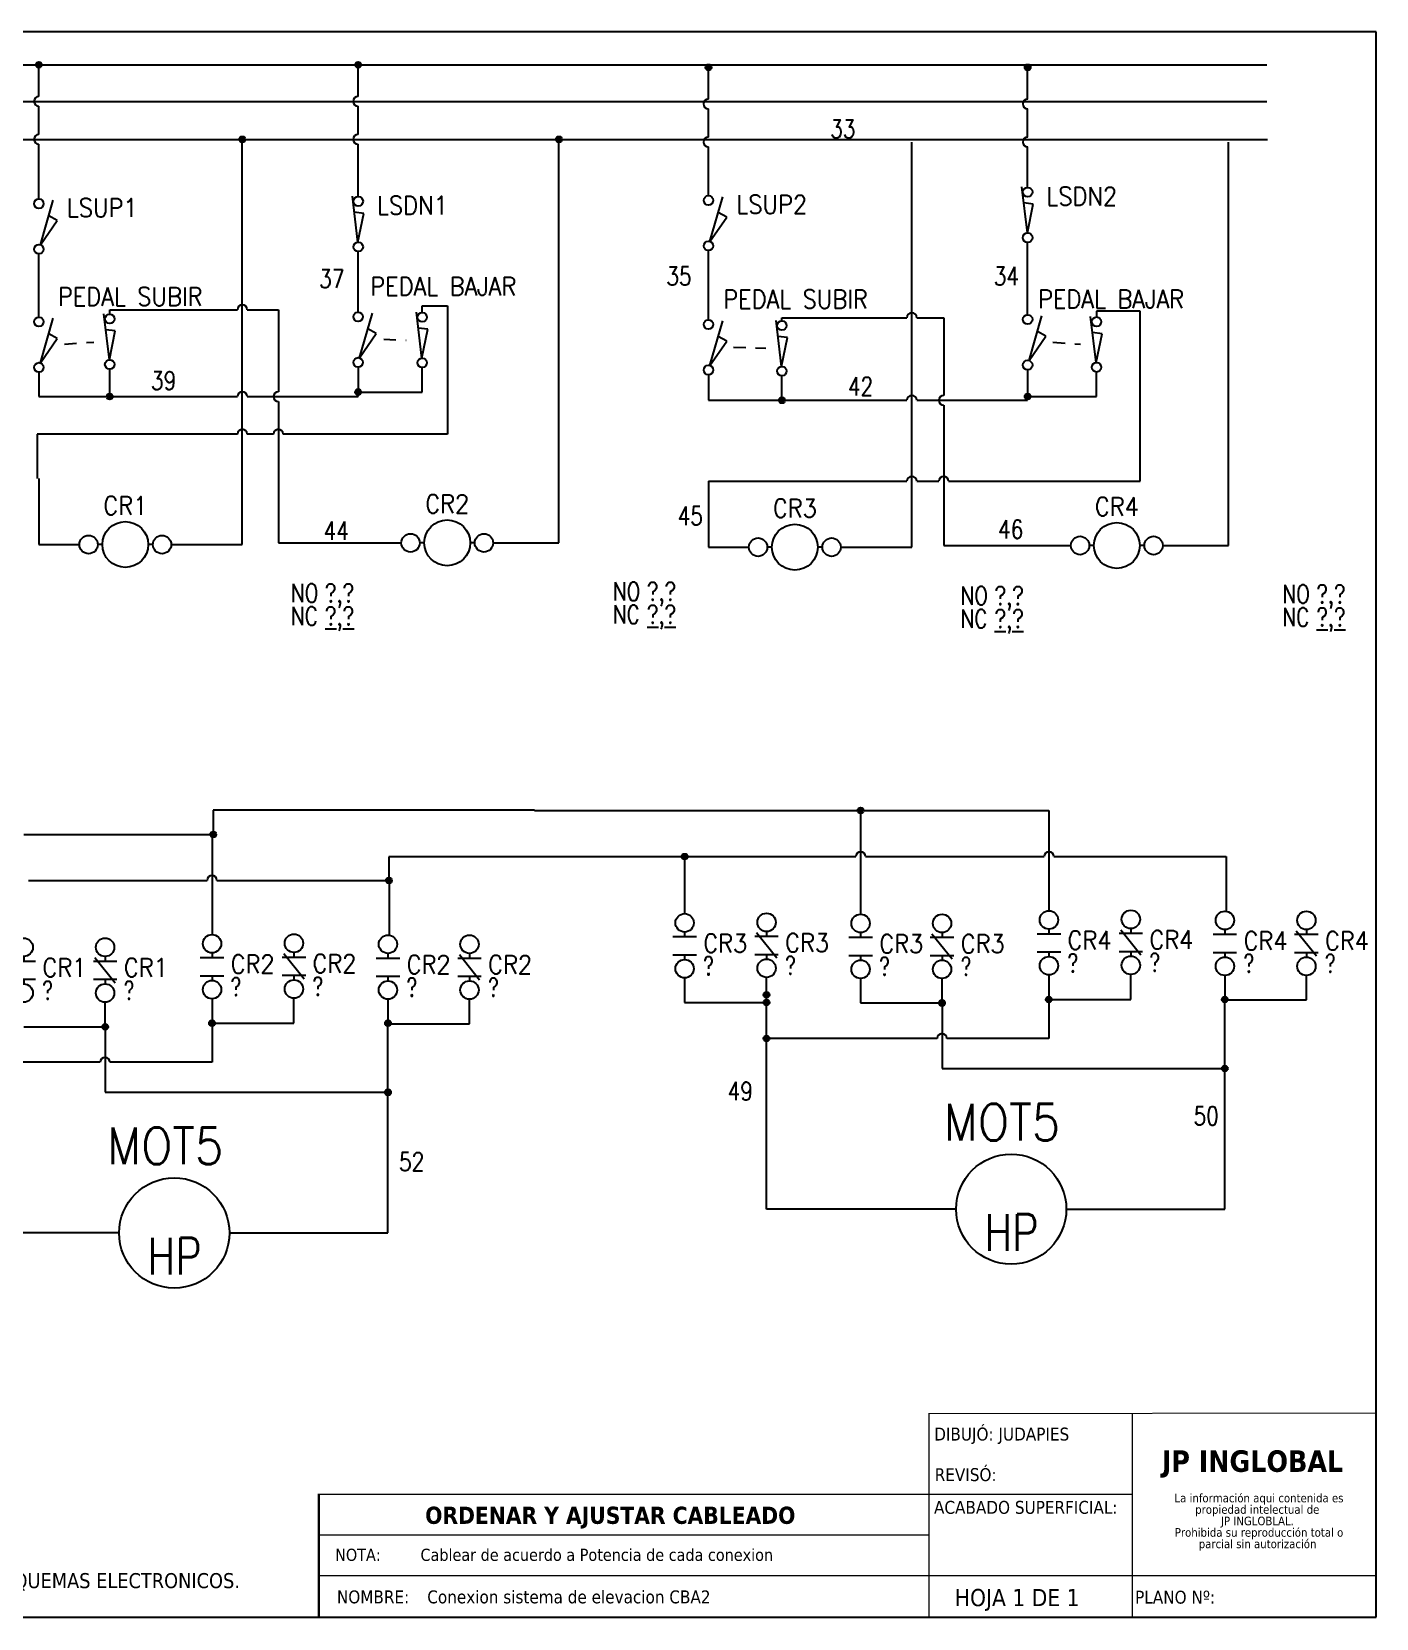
# Model space of a CAD drawing. Header units: inches. Extents: x 15 to 148, y 10 to 111.
# Drawn here: x 133.94 to 147.66, y 94.56 to 110.76 of the extents above; entities that cross this region are included whole.
import ezdxf
from ezdxf.enums import TextEntityAlignment as Align

# ---------------------------------------------------------------- set-up
doc = ezdxf.new("R2010")
doc.units = ezdxf.units.IN
doc.header["$MEASUREMENT"] = 0
doc.linetypes.add('CENTERX2', pattern=[20.32, 12.7, -2.54, 2.54, -2.54])
doc.linetypes.add('HIDDEN2', pattern=[0.1875, 0.125, -0.0625])
for name, color, linetype in [('BLK_12AWG', 7, 'Continuous'), ('CONTORNO', 179, 'Continuous'), ('LINK', 9, 'HIDDEN2'), ('MISC', 250, 'Continuous'), ('SYMS', 7, 'Continuous'), ('TAGS', 250, 'Continuous'), ('XREF', 7, 'Continuous'), ('XREFCHILD', 134, 'Continuous')]:
    doc.layers.add(name, color=color, linetype=linetype)
doc.layers.add('WIRENO', color=5, linetype='Continuous', true_color=0x0000ff)
doc.styles.add('SLDTEXTSTYLE0', font='tahoma.ttf')
doc.styles.add('SLDTEXTSTYLE1', font='')
doc.styles.add('WD', font='romans.shx')
doc.styles.get('SLDTEXTSTYLE1').set_extended_font_data('Tahoma', bold=True)

# ---------------------------------------------------------------- blocks, each defined once
blk = doc.blocks.new('SW_NOTE_2')
at = {"layer": 'CONTORNO', "color": 0, "char_height": 1.0583, "attachment_point": 2, "style": 'SLDTEXTSTYLE0'}
for s, insert in [('La información aqui contenida es ', (10.29, 1.34)), ('propiedad intelectual de', (10.08, -0.07)), ('JP INGLOBLAL.', (10.1, -1.48)), ('Prohibida su reproducción total o ', (10.3, -2.89)), ('parcial sin autorización', (10.12, -4.3))]:
    blk.add_mtext(s, dxfattribs=dict(at, insert=insert))
blk = doc.blocks.new('HCR1T')
for p, q in [((-0.156, 0), (-0.188, 0)), ((0.188, 0), (0.156, 0))]:
    blk.add_line(p, q)
for centre, radius in [((0, 0), 0.156), ((-0.25, 0), 0.0625), ((0.25, 0), 0.0625)]:
    blk.add_circle(centre, radius)
at = {"style": 'WD'}
for tag, width, p in [('INST', 0.7, (0, 0.528)), ('LOC', 0.7, (0, 0.359)), ('TAG1', 0.9, (0, 0.202))]:
    blk.add_attdef(tag, text='', height=0.125, dxfattribs=dict(at, width=width)).set_placement(p, align=Align.CENTER)
at = {"linetype": 'Continuous', "style": 'WD', "flags": 9}
blk.add_attdef('ASSYCODE', text='', height=0.01, dxfattribs=at).set_placement((0, 0.109), align=Align.CENTER)
at = {"style": 'WD', "flags": 9}
blk.add_attdef('FAMILY', text='', height=0.01, dxfattribs=at).set_placement((-0.005, 0.17), align=Align.CENTER)
at = {"linetype": 'Continuous', "style": 'WD', "flags": 1}
for tag, p in [('MFG', (0, 0.14)), ('CAT', (0, 0.159))]:
    blk.add_attdef(tag, text='', height=0.01, dxfattribs=at).set_placement(p, align=Align.MIDDLE)
at = {"style": 'WD'}
for tag, p, width in [('DESC1', (1.126, 0.076), 0.9), ('DESC2', (1.126, -0.081), 0.9), ('DESC3', (1.126, -0.237), 0.9), ('XREFNO', (1.359, -0.393), 0.8), ('XREFNC', (1.359, -0.549), 0.8)]:
    blk.add_attdef(tag, p, '', height=0.125, dxfattribs=dict(at, width=width))
at = {"linetype": 'Continuous', "style": 'WD', "width": 0.8, "flags": 8}
for tag, p in [('TERM01', (-0.25, 0)), ('TERM02', (0.25, 0))]:
    blk.add_attdef(tag, text='', height=0.0625, dxfattribs=at).set_placement(p, align=Align.MIDDLE_CENTER)
at = {"style": 'WD', "flags": 1}
for tag, p in [('X4TERM01', (-0.312, 0)), ('X1TERM02', (0.312, 0))]:
    blk.add_attdef(tag, p, '', height=0.0125, dxfattribs=at)
at = {"style": 'WD', "width": 0.8, "flags": 8}
for tag, p in [('NO', (1.126, -0.393)), ('NC', (1.126, -0.549))]:
    blk.add_attdef(tag, p, '', height=0.125, dxfattribs=at)
blk = doc.blocks.new('VLS11')
at = {"linetype": 'Continuous'}
for p, q in [((0.01, -0.125), (0.097, 0.179)), ((0.01, -0.125), (0.124, 0.041)), ((0.124, 0.041), (0.067, 0.073))]:
    blk.add_line(p, q, dxfattribs=at)
for centre in [(0, 0.155), (0, -0.155)]:
    blk.add_circle(centre, 0.0322)
at = {"style": 'WD'}
for tag, p, width in [('INST', (0.189, 0.39), 0.7), ('LOC', (0.189, 0.221), 0.7), ('TAG1', (0.189, 0.064), 0.9), ('XREF', (0.191, -0.09), 0.7), ('DESC1', (0.191, -0.242), 0.7), ('DESC2', (0.191, -0.398), 0.7), ('WDTAGALT', (0.188, -0.562), 0.7)]:
    blk.add_attdef(tag, p, '', height=0.125, dxfattribs=dict(at, width=width))
at = {"linetype": 'Continuous', "style": 'WD'}
for tag, height, flags, p in [('TERM01', 0.125, 8, (-0.055, 0.207)), ('MFG', 0.01, 9, (-0.08, -0.088)), ('CAT', 0.01, 9, (-0.08, -0.073))]:
    blk.add_attdef(tag, text='', height=height, dxfattribs=dict(at, flags=flags)).set_placement(p, align=Align.RIGHT)
at = {"color": 7, "style": 'WD', "flags": 1}
for tag, p in [('X2TERM01', (0, 0.188)), ('X8TERM02', (0, -0.188))]:
    blk.add_attdef(tag, p, '', height=0.0125, dxfattribs=at)
at = {"color": 7, "style": 'WD'}
for tag, p in [('X4LINK', (-0.047, 0)), ('X1LINK', (0.172, 0))]:
    blk.add_attdef(tag, p, '', height=0.01, dxfattribs=at)
at = {"style": 'WD'}
for tag, flags, p in [('CONTACT', 1, (-0.08, -0.053)), ('FAMILY', 9, (-0.08, -0.036))]:
    blk.add_attdef(tag, text='', height=0.01, dxfattribs=dict(at, flags=flags)).set_placement(p, align=Align.RIGHT)
at = {"linetype": 'Continuous', "style": 'WD', "flags": 9}
blk.add_attdef('ASSYCODE', text='', height=0.01, dxfattribs=at).set_placement((-0.096, -0.11), align=Align.CENTER)
at = {"linetype": 'Continuous', "style": 'WD', "flags": 8}
blk.add_attdef('TERM02', text='', height=0.125, dxfattribs=at).set_placement((-0.041, -0.213), align=Align.TOP_RIGHT)
blk = doc.blocks.new('WDDOT')
for radius in [0.03, 0.0187, 0.00929]:
    blk.add_circle((0, 0), radius)
blk = doc.blocks.new('HMO12')
blk.add_circle((0, 0), 0.1875)
at = {"style": 'WD'}
for tag, width, p in [('INST', 0.7, (-0.0257, 0.5595)), ('LOC', 0.7, (-0.0257, 0.3899)), ('TAG1', 0.9, (-0.0312, 0.2336)), ('RATING1', 0.8, (0, 0))]:
    blk.add_attdef(tag, text='', height=0.125, dxfattribs=dict(at, width=width)).set_placement(p, align=Align.CENTER)
at = {"style": 'WD', "flags": 9}
blk.add_attdef('FAMILY', text='', height=0.01, dxfattribs=at).set_placement((-0.0053, 0.1698), align=Align.CENTER)
at = {"linetype": 'Continuous', "style": 'WD', "flags": 1}
for tag, p in [('CAT', (0, 0.1593)), ('MFG', (0, 0.1404))]:
    blk.add_attdef(tag, text='', height=0.01, dxfattribs=at).set_placement(p, align=Align.MIDDLE)
at = {"style": 'WD'}
for tag, p, width in [('DESC1', (1.126, 0.0461), 0.9), ('DESC2', (1.126, -0.1101), 0.9), ('DESC3', (1.126, -0.2664), 0.9), ('RATING3', (1.125, -0.4226), 0.8), ('RATING4', (1.125, -0.5789), 0.8), ('WDTAGALT', (1.125, -0.75), 0.7)]:
    blk.add_attdef(tag, p, '', height=0.125, dxfattribs=dict(at, width=width))
at = {"linetype": 'Continuous', "style": 'WD', "flags": 9}
blk.add_attdef('ASSYCODE', text='', height=0.01, dxfattribs=at).set_placement((0, 0.125), align=Align.CENTER)
at = {"style": 'WD', "flags": 1}
for tag, p in [('X4TERM01', (-0.1875, 0)), ('X1TERM02', (0.1875, 0)), ('X0TERM03', (0.1326, -0.1326))]:
    blk.add_attdef(tag, p, '', height=0.0125, dxfattribs=at)
at = {"linetype": 'Continuous', "style": 'WD'}
blk.add_attdef('TERM01', text='', height=0.125, dxfattribs=at).set_placement((-0.2312, -0.0349), align=Align.TOP_RIGHT)
at = {"style": 'WD', "width": 0.8}
blk.add_attdef('RATING2', text='', height=0.125, dxfattribs=at).set_placement((0.0012, -0.0165), align=Align.TOP_CENTER)
at = {"linetype": 'Continuous', "style": 'WD'}
for tag, p in [('TERM02', (0.2312, -0.0349)), ('TERM03', (0.0625, -0.2188))]:
    blk.add_attdef(tag, text='', height=0.125, dxfattribs=at).set_placement(p, align=Align.TOP_LEFT)
blk = doc.blocks.new('VCR21T')
at = {"linetype": 'Continuous'}
for p, q in [((-0.08, 0.062), (0.08, 0.062)), ((-0.08, -0.062), (0.08, -0.062))]:
    blk.add_line(p, q, dxfattribs=at)
for p, q in [((0, 0.094), (0, 0.062)), ((0, -0.062), (0, -0.094))]:
    blk.add_line(p, q)
for centre in [(0, 0.156), (0, -0.156)]:
    blk.add_circle(centre, 0.0625)
at = {"style": 'WD'}
for tag, p, width in [('INST', (0.125, 0.326), 0.7), ('LOC', (0.125, 0.156), 0.7), ('TAG2', (0.127, -0.045), 0.9), ('XREF', (0.129, -0.199), 0.7), ('DESC1', (0.129, -0.351), 0.7), ('DESC2', (0.129, -0.499), 0.7), ('DESC3', (0.129, -0.646), 0.7)]:
    blk.add_attdef(tag, p, '', height=0.125, dxfattribs=dict(at, width=width))
for tag, p, height, flags in [('X2TERM01', (0, 0.219), 0.0125, 1), ('FAMILY', (-0.181, 0.003), 0.01, 9), ('CONTACT', (-0.181, -0.014), 0.01, 1), ('X8TERM02', (0, -0.219), 0.0125, 1)]:
    blk.add_attdef(tag, p, '', height=height, dxfattribs=dict(at, flags=flags))
at = {"linetype": 'Continuous', "style": 'WD', "width": 0.8, "flags": 8}
for tag, p in [('TERM01', (0, 0.156)), ('TERM02', (0, -0.156))]:
    blk.add_attdef(tag, text='', height=0.0625, dxfattribs=at).set_placement(p, align=Align.MIDDLE_CENTER)
at = {"color": 7, "style": 'WD'}
for tag, p in [('X4LINK', (-0.141, 0)), ('X1LINK', (0.125, 0))]:
    blk.add_attdef(tag, p, '', height=0.01, dxfattribs=at)
blk = doc.blocks.new('VCR22T')
at = {"linetype": 'Continuous'}
for p, q in [((-0.08, 0.062), (0.08, 0.062)), ((-0.069, 0.086), (0.069, -0.086)), ((-0.08, -0.062), (0.08, -0.062))]:
    blk.add_line(p, q, dxfattribs=at)
for p, q in [((0, 0.094), (0, 0.062)), ((0, -0.062), (0, -0.094))]:
    blk.add_line(p, q)
for centre in [(0, 0.156), (0, -0.156)]:
    blk.add_circle(centre, 0.0625)
at = {"style": 'WD'}
for tag, p, width in [('INST', (0.125, 0.326), 0.7), ('LOC', (0.125, 0.156), 0.7), ('TAG2', (0.127, -0.045), 0.9), ('XREF', (0.129, -0.199), 0.7), ('DESC1', (0.129, -0.351), 0.7), ('DESC2', (0.129, -0.499), 0.7), ('DESC3', (0.129, -0.646), 0.7)]:
    blk.add_attdef(tag, p, '', height=0.125, dxfattribs=dict(at, width=width))
for tag, p, height, flags in [('X2TERM01', (0, 0.219), 0.0125, 1), ('FAMILY', (-0.181, 0.003), 0.01, 9), ('CONTACT', (-0.181, -0.014), 0.01, 1), ('X8TERM02', (0, -0.219), 0.0125, 1)]:
    blk.add_attdef(tag, p, '', height=height, dxfattribs=dict(at, flags=flags))
at = {"linetype": 'Continuous', "style": 'WD', "width": 0.8, "flags": 8}
for tag, p in [('TERM01', (0, 0.156)), ('TERM02', (0, -0.156))]:
    blk.add_attdef(tag, text='', height=0.0625, dxfattribs=at).set_placement(p, align=Align.MIDDLE_CENTER)
at = {"color": 7, "style": 'WD'}
for tag, p in [('X4LINK', (-0.141, 0)), ('X1LINK', (0.125, 0))]:
    blk.add_attdef(tag, p, '', height=0.01, dxfattribs=at)
blk = doc.blocks.new('VLS12')
at = {"linetype": 'Continuous'}
for p, q in [((-0.002, -0.123), (-0.04, 0.19)), ((0.038, 0.073), (-0.027, 0.081)), ((-0.002, -0.123), (0.038, 0.073))]:
    blk.add_line(p, q, dxfattribs=at)
for centre in [(0, 0.155), (0, -0.155)]:
    blk.add_circle(centre, 0.0322)
at = {"style": 'WD'}
for tag, p, width in [('INST', (0.127, 0.39), 0.7), ('LOC', (0.127, 0.221), 0.7), ('TAG1', (0.127, 0.064), 0.9), ('XREF', (0.129, -0.09), 0.7), ('DESC1', (0.129, -0.242), 0.7), ('DESC2', (0.129, -0.398), 0.7), ('WDTAGALT', (0.125, -0.562), 0.7)]:
    blk.add_attdef(tag, p, '', height=0.125, dxfattribs=dict(at, width=width))
at = {"linetype": 'Continuous', "style": 'WD'}
for tag, height, flags, p in [('TERM01', 0.125, 8, (-0.055, 0.207)), ('MFG', 0.01, 9, (-0.142, -0.088)), ('CAT', 0.01, 9, (-0.142, -0.073))]:
    blk.add_attdef(tag, text='', height=height, dxfattribs=dict(at, flags=flags)).set_placement(p, align=Align.RIGHT)
at = {"color": 7, "style": 'WD', "flags": 1}
for tag, p in [('X2TERM01', (0, 0.188)), ('X8TERM02', (0, -0.188))]:
    blk.add_attdef(tag, p, '', height=0.0125, dxfattribs=at)
at = {"color": 7, "style": 'WD'}
for tag, p in [('X4LINK', (-0.109, 0)), ('X1LINK', (0.094, 0))]:
    blk.add_attdef(tag, p, '', height=0.01, dxfattribs=at)
at = {"style": 'WD'}
for tag, flags, p in [('CONTACT', 1, (-0.142, -0.053)), ('FAMILY', 9, (-0.142, -0.036))]:
    blk.add_attdef(tag, text='', height=0.01, dxfattribs=dict(at, flags=flags)).set_placement(p, align=Align.RIGHT)
at = {"linetype": 'Continuous', "style": 'WD', "flags": 8}
blk.add_attdef('TERM02', text='', height=0.125, dxfattribs=at).set_placement((-0.041, -0.213), align=Align.TOP_RIGHT)
at = {"linetype": 'Continuous', "style": 'WD', "flags": 9}
blk.add_attdef('ASSYCODE', text='', height=0.01, dxfattribs=at).set_placement((-0.156, -0.125), align=Align.CENTER)
blk = doc.blocks.new('WD_WNV')
at = {"linetype": 'Continuous', "style": 'WD', "width": 0.8}
blk.add_attdef('WIRENO', text='', height=0.125, dxfattribs=at).set_placement((-0.05, 0), align=Align.MIDDLE_RIGHT)
at = {"style": 'WD', "flags": 1}
for tag, p in [('W01USER', (-0.062, 0.094)), ('W02USER', (-0.062, 0.086)), ('W03USER', (-0.062, 0.078)), ('W04USER', (-0.062, 0.07)), ('W05USER', (-0.062, 0.062)), ('W06USER', (-0.062, 0.055)), ('W07USER', (-0.062, 0.047)), ('W08USER', (-0.062, 0.039)), ('W09USER', (-0.062, 0.031)), ('W10USER', (-0.062, 0.023))]:
    blk.add_attdef(tag, text='', height=0.005, dxfattribs=at).set_placement(p, align=Align.CENTER)

msp = doc.modelspace()

# ---------------------------------------------------------------- linework, layer by layer
at = {"color": 7, "linetype": 'Continuous'}
for p, q in [((147.66, 110.759), (126.91, 110.759)), ((147.66, 94.574), (147.66, 110.759)), ((126.91, 94.574), (147.66, 94.574))]:
    msp.add_line(p, q, dxfattribs=at)
at = {"color": 7, "linetype": 'CENTERX2', "lineweight": 0}
for p in [(147.66, 97.991), (136.867, 94.574)]:
    msp.add_line(p, (147.66, 94.574), dxfattribs=at)
at = {"color": 7, "linetype": 'Continuous', "lineweight": 0}
for p, q in [((147.66, 96.655), (143.091, 96.649)), ((143.095, 96.655), (143.095, 94.563)), ((145.17, 96.655), (145.17, 94.565)), ((145.17, 95.825), (136.87, 95.825)), ((143.095, 95.41), (136.87, 95.41)), ((147.66, 94.995), (136.87, 94.995))]:
    msp.add_line(p, q, dxfattribs=at)
at = {"color": 7, "linetype": 'Continuous', "lineweight": 30}
msp.add_line((136.868, 95.832), (136.867, 94.574), dxfattribs=at)
at = {"layer": 'BLK_12AWG'}
for p, q in [((132.513, 110.422), (146.543, 110.422)), ((134.01, 110.098), (134.01, 110.422)), ((137.268, 110.098), (137.268, 110.422)), ((140.844, 110.072), (140.844, 110.395)), ((144.102, 110.072), (144.102, 110.395)), ((132.498, 110.048), (146.543, 110.048)), ((134.01, 109.71), (134.01, 109.998)), ((137.268, 109.71), (137.268, 109.998)), ((140.844, 109.683), (140.844, 109.972)), ((144.102, 109.683), (144.102, 109.972)), ((132.546, 109.66), (146.551, 109.66)), ((136.086, 105.524), (136.086, 109.66)), ((139.318, 105.541), (139.318, 109.66)), ((134.01, 109.052), (134.01, 109.61)), ((137.268, 109.076), (137.268, 109.61)), ((140.844, 109.087), (140.844, 109.583)), ((142.92, 105.497), (142.92, 109.633)), ((144.102, 109.17), (144.102, 109.583)), ((146.152, 105.514), (146.152, 109.633)), ((137.268, 107.897), (137.268, 108.514)), ((140.844, 107.819), (140.844, 108.524)), ((144.102, 107.87), (144.102, 108.607)), ((134.01, 107.846), (134.01, 108.49)), ((134.733, 107.876), (134.733, 107.921)), ((134.733, 107.921), (136.036, 107.921)), ((136.136, 107.921), (136.454, 107.921)), ((136.454, 107.921), (136.454, 107.084)), ((137.923, 107.894), (137.923, 107.962)), ((137.923, 107.962), (138.182, 107.962)), ((138.182, 107.962), (138.182, 106.65)), ((145.128, 107.907), (144.805, 107.907)), ((144.805, 107.907), (144.805, 107.847)), ((145.128, 107.906), (145.128, 107.907)), ((145.252, 107.906), (145.128, 107.906)), ((145.252, 106.17), (145.252, 107.906)), ((141.594, 107.808), (141.594, 107.839)), ((141.594, 107.839), (142.87, 107.839)), ((142.97, 107.839), (143.245, 107.839)), ((143.245, 107.839), (143.245, 107.046)), ((134.01, 107.284), (134.01, 107.034)), ((134.733, 107.034), (134.733, 107.314)), ((137.268, 107.334), (137.268, 107.081)), ((137.923, 107.081), (137.923, 107.331)), ((140.844, 107.257), (140.844, 106.996)), ((141.594, 106.996), (141.594, 107.246)), ((144.102, 107.307), (144.102, 107.035)), ((144.805, 107.035), (144.805, 107.285)), ((137.268, 107.081), (137.923, 107.081)), ((137.268, 107.034), (137.268, 107.081)), ((134.01, 107.034), (134.733, 107.034)), ((134.733, 107.034), (136.036, 107.034)), ((136.136, 107.034), (137.268, 107.034)), ((136.454, 106.984), (136.454, 105.541)), ((140.844, 106.996), (141.594, 106.996)), ((141.594, 106.996), (142.87, 106.996)), ((142.97, 106.996), (144.102, 106.996)), ((143.245, 106.946), (143.245, 105.514)), ((144.102, 107.035), (144.805, 107.035)), ((144.102, 106.996), (144.102, 107.035)), ((136.036, 106.65), (133.994, 106.65)), ((133.994, 106.65), (133.994, 106.197)), ((136.404, 106.65), (136.136, 106.65)), ((138.182, 106.65), (136.504, 106.65)), ((134.01, 106.197), (134.01, 105.524)), ((140.844, 106.17), (140.844, 105.497)), ((140.844, 106.17), (142.87, 106.17)), ((142.97, 106.17), (143.195, 106.17)), ((143.295, 106.17), (145.252, 106.17)), ((134.01, 105.524), (134.424, 105.524)), ((135.361, 105.524), (136.086, 105.524)), ((136.454, 105.541), (137.709, 105.541)), ((138.647, 105.541), (139.318, 105.541)), ((140.844, 105.497), (141.257, 105.497)), ((142.195, 105.497), (142.92, 105.497)), ((143.245, 105.514), (144.543, 105.514)), ((145.48, 105.514), (146.152, 105.514)), ((139.069, 102.811), (135.79, 102.811)), ((135.79, 102.811), (135.79, 102.565)), ((139.069, 102.808), (142.397, 102.808)), ((142.397, 102.808), (142.397, 101.751)), ((142.397, 102.808), (144.319, 102.808)), ((144.319, 102.808), (144.319, 101.786)), ((133.855, 102.565), (135.777, 102.565)), ((135.777, 102.565), (135.777, 101.543)), ((138.457, 102.337), (137.583, 102.337)), ((137.583, 102.337), (137.583, 102.095)), ((138.457, 102.338), (140.601, 102.338)), ((140.601, 102.338), (140.601, 101.756)), ((140.601, 102.338), (142.347, 102.338)), ((142.447, 102.338), (144.269, 102.338)), ((144.369, 102.338), (146.127, 102.338)), ((146.127, 102.338), (146.127, 101.781)), ((133.905, 102.095), (135.727, 102.095)), ((135.827, 102.095), (137.585, 102.095)), ((137.585, 102.095), (137.585, 101.538)), ((140.601, 101.1), (140.601, 100.85)), ((141.437, 100.85), (141.437, 101.105)), ((142.397, 101.094), (142.397, 100.844)), ((143.228, 100.844), (143.228, 101.094)), ((144.319, 101.13), (144.319, 100.88)), ((145.155, 100.88), (145.155, 101.135)), ((146.115, 101.125), (146.115, 100.875)), ((146.947, 100.875), (146.947, 101.125)), ((141.437, 98.739), (141.437, 100.928)), ((134.686, 100.601), (134.686, 100.851)), ((135.777, 100.887), (135.777, 100.637)), ((136.613, 100.637), (136.613, 100.892)), ((137.573, 100.882), (137.573, 100.632)), ((138.405, 100.632), (138.405, 100.882)), ((140.601, 100.85), (141.437, 100.85)), ((142.397, 100.844), (143.228, 100.844)), ((143.228, 100.844), (143.228, 100.175)), ((144.319, 100.88), (145.155, 100.88)), ((144.319, 100.88), (144.319, 100.481)), ((146.115, 98.739), (146.115, 100.88)), ((146.115, 100.875), (146.947, 100.875)), ((133.855, 100.601), (134.686, 100.601)), ((134.686, 100.601), (134.686, 99.932)), ((135.777, 100.637), (136.613, 100.637)), ((135.777, 100.637), (135.777, 100.238)), ((137.573, 98.496), (137.573, 100.637)), ((137.573, 100.632), (138.405, 100.632)), ((143.178, 100.481), (141.437, 100.481)), ((144.319, 100.481), (143.278, 100.481)), ((134.636, 100.238), (132.895, 100.238)), ((135.777, 100.238), (134.736, 100.238)), ((143.228, 100.175), (146.115, 100.175)), ((134.686, 99.932), (137.573, 99.932)), ((143.372, 98.739), (141.437, 98.739)), ((144.497, 98.739), (146.115, 98.739)), ((134.83, 98.496), (132.895, 98.496)), ((135.955, 98.496), (137.573, 98.496))]:
    msp.add_line(p, q, dxfattribs=at)
for centre, start, end in [((134.01, 110.048), 90, 270), ((137.268, 110.048), 90, 270), ((140.844, 110.022), 90, 270), ((144.102, 110.022), 90, 270), ((134.01, 109.66), 90, 270), ((137.268, 109.66), 90, 270), ((140.844, 109.633), 90, 270), ((144.102, 109.633), 90, 270), ((136.086, 107.921), 0, 180), ((142.92, 107.839), 0, 180), ((136.086, 107.034), 0, 180), ((136.454, 107.034), 90, 270), ((142.92, 106.996), 0, 180), ((143.245, 106.996), 90, 270), ((136.086, 106.65), 0, 180), ((136.454, 106.65), 0, 180), ((142.92, 106.17), 0, 180), ((143.245, 106.17), 0, 180), ((142.397, 102.338), 0, 180), ((144.319, 102.338), 0, 180), ((135.777, 102.095), 0, 180), ((143.228, 100.481), 0, 180), ((134.686, 100.238), 0, 180)]:
    msp.add_arc(centre, 0.05, start, end, dxfattribs=at)
at = {"layer": 'LINK'}
for points in [[(134.27, 107.57), (134.57, 107.59)], [(137.53, 107.62), (137.76, 107.61)], [(144.36, 107.59), (144.64, 107.57)], [(141.1, 107.54), (141.43, 107.53)]]:
    msp.add_lwpolyline(points, dxfattribs=at)

# ---------------------------------------------------------------- block references
at = {"layer": 'CONTORNO', "color": 7, "xscale": 0.083, "yscale": 0.083, "zscale": 0.083}
msp.add_blockref('SW_NOTE_2', (145.609, 95.723), dxfattribs=at)
at = {"layer": 'SYMS'}
for p in [(134.01, 110.422), (137.268, 110.422), (140.844, 110.395), (144.102, 110.395), (136.086, 109.66), (139.318, 109.66), (134.733, 107.034), (137.268, 107.081), (144.102, 107.035), (141.594, 106.996), (142.397, 102.808), (135.79, 102.565), (140.601, 102.338), (137.583, 102.095), (141.437, 100.928), (144.319, 100.88), (146.115, 100.88), (141.437, 100.85), (143.228, 100.844), (134.686, 100.601), (135.777, 100.637), (137.573, 100.637), (141.437, 100.481), (146.115, 100.175), (137.573, 99.932)]:
    msp.add_blockref('WDDOT', p, dxfattribs=at)
ref = msp.add_blockref('VLS12', (144.102, 108.889), dxfattribs=dict(at, xscale=1.5, yscale=1.5, zscale=1.5))
ref.add_attrib('TAG1', 'LSDN2', (144.292, 108.985), dxfattribs={"layer": 'TAGS', "height": 0.1875, "style": 'WD', "width": 0.9})
ref = msp.add_blockref('VLS11', (134.01, 108.771), dxfattribs=dict(at, xscale=1.5, yscale=1.5, zscale=1.5))
ref.add_attrib('TAG1', 'LSUP1', (134.294, 108.868), dxfattribs={"layer": 'TAGS', "height": 0.1875, "style": 'WD', "width": 0.9})
ref = msp.add_blockref('VLS12', (137.27, 108.795), dxfattribs=dict(at, xscale=1.5, yscale=1.5, zscale=1.5))
ref.add_attrib('TAG1', 'LSDN1', (137.46, 108.892), dxfattribs={"layer": 'TAGS', "height": 0.1875, "style": 'WD', "width": 0.9})
ref = msp.add_blockref('VLS11', (140.844, 108.805), dxfattribs=dict(at, xscale=1.5, yscale=1.5, zscale=1.5))
ref.add_attrib('TAG1', 'LSUP2', (141.128, 108.902), dxfattribs={"layer": 'TAGS', "height": 0.1875, "style": 'WD', "width": 0.9})
ref = msp.add_blockref('VLS11', (137.268, 107.616), dxfattribs=dict(at, xscale=1.5, yscale=1.5, zscale=1.5))
ref.add_attrib('TAG1', 'PEDAL BAJAR', (137.392, 108.067), dxfattribs={"layer": 'TAGS', "height": 0.1875, "style": 'WD', "width": 0.9})
ref = msp.add_blockref('VLS11', (134.01, 107.565), dxfattribs=dict(at, xscale=1.5, yscale=1.5, zscale=1.5))
ref.add_attrib('TAG1', 'PEDAL SUBIR', (134.204, 107.962), dxfattribs={"layer": 'TAGS', "height": 0.1875, "style": 'WD', "width": 0.9})
ref = msp.add_blockref('VLS11', (140.844, 107.538), dxfattribs=dict(at, xscale=1.5, yscale=1.5, zscale=1.5))
ref.add_attrib('TAG1', 'PEDAL SUBIR', (140.995, 107.935), dxfattribs={"layer": 'TAGS', "height": 0.1875, "style": 'WD', "width": 0.9})
ref = msp.add_blockref('VLS11', (144.102, 107.589), dxfattribs=dict(at, xscale=1.5, yscale=1.5, zscale=1.5))
ref.add_attrib('TAG1', 'PEDAL BAJAR', (144.208, 107.936), dxfattribs={"layer": 'TAGS', "height": 0.1875, "style": 'WD', "width": 0.9})
at = {"layer": 'SYMS', "xscale": 1.5, "yscale": 1.5, "zscale": 1.5}
for p in [(134.733, 107.595), (137.923, 107.612), (141.594, 107.527), (144.805, 107.566)]:
    msp.add_blockref('VLS12', p, dxfattribs=at)
at = {"layer": 'SYMS'}
ref = msp.add_blockref('HCR1T', (134.892, 105.524), dxfattribs=dict(at, xscale=1.5, yscale=1.5, zscale=1.5))
ref.add_attrib('NC', 'NC', (136.581, 104.7), dxfattribs={"layer": 'MISC', "height": 0.1875, "style": 'WD', "width": 0.8, "flags": 8})
ref.add_attrib('NO', 'NO', (136.581, 104.935), dxfattribs={"layer": 'MISC', "height": 0.1875, "style": 'WD', "width": 0.8, "flags": 8})
ref.add_attrib('XREFNC', '%%u?%%u,%%u?%%u', (136.931, 104.7), dxfattribs={"layer": 'XREF', "height": 0.1875, "style": 'WD', "width": 0.8})
ref.add_attrib('XREFNO', '?,?', (136.931, 104.935), dxfattribs={"layer": 'XREF', "height": 0.1875, "style": 'WD', "width": 0.8})
ref.add_attrib('TAG1', 'CR1', dxfattribs={"layer": 'TAGS', "height": 0.1875, "style": 'WD', "width": 0.9}).set_placement((134.892, 105.828), align=Align.CENTER)
ref = msp.add_blockref('HCR1T', (138.178, 105.541), dxfattribs=dict(at, xscale=1.5, yscale=1.5, zscale=1.5))
ref.add_attrib('NC', 'NC', (139.867, 104.717), dxfattribs={"layer": 'MISC', "height": 0.1875, "style": 'WD', "width": 0.8, "flags": 8})
ref.add_attrib('NO', 'NO', (139.867, 104.951), dxfattribs={"layer": 'MISC', "height": 0.1875, "style": 'WD', "width": 0.8, "flags": 8})
ref.add_attrib('XREFNC', '%%u?%%u,%%u?%%u', (140.217, 104.717), dxfattribs={"layer": 'XREF', "height": 0.1875, "style": 'WD', "width": 0.8})
ref.add_attrib('XREFNO', '?,?', (140.217, 104.951), dxfattribs={"layer": 'XREF', "height": 0.1875, "style": 'WD', "width": 0.8})
ref.add_attrib('TAG1', 'CR2', dxfattribs={"layer": 'TAGS', "height": 0.1875, "style": 'WD', "width": 0.9}).set_placement((138.178, 105.845), align=Align.CENTER)
ref = msp.add_blockref('HCR1T', (141.726, 105.497), dxfattribs=dict(at, xscale=1.5, yscale=1.5, zscale=1.5))
ref.add_attrib('NC', 'NC', (143.415, 104.673), dxfattribs={"layer": 'MISC', "height": 0.1875, "style": 'WD', "width": 0.8, "flags": 8})
ref.add_attrib('NO', 'NO', (143.415, 104.908), dxfattribs={"layer": 'MISC', "height": 0.1875, "style": 'WD', "width": 0.8, "flags": 8})
ref.add_attrib('XREFNC', '%%u?%%u,%%u?%%u', (143.765, 104.673), dxfattribs={"layer": 'XREF', "height": 0.1875, "style": 'WD', "width": 0.8})
ref.add_attrib('XREFNO', '?,?', (143.765, 104.908), dxfattribs={"layer": 'XREF', "height": 0.1875, "style": 'WD', "width": 0.8})
ref.add_attrib('TAG1', 'CR3', dxfattribs={"layer": 'TAGS', "height": 0.1875, "style": 'WD', "width": 0.9}).set_placement((141.726, 105.801), align=Align.CENTER)
ref = msp.add_blockref('HCR1T', (145.012, 105.514), dxfattribs=dict(at, xscale=1.5, yscale=1.5, zscale=1.5))
ref.add_attrib('NC', 'NC', (146.701, 104.69), dxfattribs={"layer": 'MISC', "height": 0.1875, "style": 'WD', "width": 0.8, "flags": 8})
ref.add_attrib('NO', 'NO', (146.701, 104.925), dxfattribs={"layer": 'MISC', "height": 0.1875, "style": 'WD', "width": 0.8, "flags": 8})
ref.add_attrib('XREFNC', '%%u?%%u,%%u?%%u', (147.05, 104.69), dxfattribs={"layer": 'XREF', "height": 0.1875, "style": 'WD', "width": 0.8})
ref.add_attrib('XREFNO', '?,?', (147.05, 104.925), dxfattribs={"layer": 'XREF', "height": 0.1875, "style": 'WD', "width": 0.8})
ref.add_attrib('TAG1', 'CR4', dxfattribs={"layer": 'TAGS', "height": 0.1875, "style": 'WD', "width": 0.9}).set_placement((145.012, 105.818), align=Align.CENTER)
ref = msp.add_blockref('VCR21T', (140.601, 101.428), dxfattribs=dict(at, xscale=1.5, yscale=1.5, zscale=1.5))
ref.add_attrib('XREF', '?', (140.794, 101.129), dxfattribs={"layer": 'XREFCHILD', "height": 0.188, "style": 'WD', "width": 0.7})
ref.add_attrib('TAG2', 'CR3', (140.791, 101.36), dxfattribs={"layer": 'TAGS', "height": 0.1875, "style": 'WD', "width": 0.9})
ref = msp.add_blockref('VCR22T', (141.437, 101.433), dxfattribs=dict(at, xscale=1.5, yscale=1.5, zscale=1.5))
ref.add_attrib('XREF', '?', (141.63, 101.134), dxfattribs={"layer": 'XREFCHILD', "height": 0.188, "style": 'WD', "width": 0.7})
ref.add_attrib('TAG2', 'CR3', (141.627, 101.365), dxfattribs={"layer": 'TAGS', "height": 0.1875, "style": 'WD', "width": 0.9})
ref = msp.add_blockref('VCR21T', (142.397, 101.422), dxfattribs=dict(at, xscale=1.5, yscale=1.5, zscale=1.5))
ref.add_attrib('XREF', '?', (142.59, 101.123), dxfattribs={"layer": 'XREFCHILD', "height": 0.188, "style": 'WD', "width": 0.7})
ref.add_attrib('TAG2', 'CR3', (142.588, 101.355), dxfattribs={"layer": 'TAGS', "height": 0.1875, "style": 'WD', "width": 0.9})
ref = msp.add_blockref('VCR22T', (143.228, 101.422), dxfattribs=dict(at, xscale=1.5, yscale=1.5, zscale=1.5))
ref.add_attrib('XREF', '?', (143.422, 101.123), dxfattribs={"layer": 'XREFCHILD', "height": 0.188, "style": 'WD', "width": 0.7})
ref.add_attrib('TAG2', 'CR3', (143.419, 101.355), dxfattribs={"layer": 'TAGS', "height": 0.1875, "style": 'WD', "width": 0.9})
ref = msp.add_blockref('VCR21T', (144.319, 101.458), dxfattribs=dict(at, xscale=1.5, yscale=1.5, zscale=1.5))
ref.add_attrib('XREF', '?', (144.512, 101.159), dxfattribs={"layer": 'XREFCHILD', "height": 0.188, "style": 'WD', "width": 0.7})
ref.add_attrib('TAG2', 'CR4', (144.509, 101.391), dxfattribs={"layer": 'TAGS', "height": 0.1875, "style": 'WD', "width": 0.9})
ref = msp.add_blockref('VCR22T', (145.155, 101.463), dxfattribs=dict(at, xscale=1.5, yscale=1.5, zscale=1.5))
ref.add_attrib('XREF', '?', (145.348, 101.164), dxfattribs={"layer": 'XREFCHILD', "height": 0.188, "style": 'WD', "width": 0.7})
ref.add_attrib('TAG2', 'CR4', (145.345, 101.396), dxfattribs={"layer": 'TAGS', "height": 0.1875, "style": 'WD', "width": 0.9})
ref = msp.add_blockref('VCR21T', (146.115, 101.453), dxfattribs=dict(at, xscale=1.5, yscale=1.5, zscale=1.5))
ref.add_attrib('XREF', '?', (146.309, 101.154), dxfattribs={"layer": 'XREFCHILD', "height": 0.188, "style": 'WD', "width": 0.7})
ref.add_attrib('TAG2', 'CR4', (146.306, 101.385), dxfattribs={"layer": 'TAGS', "height": 0.1875, "style": 'WD', "width": 0.9})
ref = msp.add_blockref('VCR22T', (146.947, 101.453), dxfattribs=dict(at, xscale=1.5, yscale=1.5, zscale=1.5))
ref.add_attrib('XREF', '?', (147.14, 101.154), dxfattribs={"layer": 'XREFCHILD', "height": 0.188, "style": 'WD', "width": 0.7})
ref.add_attrib('TAG2', 'CR4', (147.137, 101.385), dxfattribs={"layer": 'TAGS', "height": 0.1875, "style": 'WD', "width": 0.9})
ref = msp.add_blockref('VCR21T', (133.855, 101.179), dxfattribs=dict(at, xscale=1.5, yscale=1.5, zscale=1.5))
ref.add_attrib('XREF', '?', (134.048, 100.88), dxfattribs={"layer": 'XREFCHILD', "height": 0.188, "style": 'WD', "width": 0.7})
ref.add_attrib('TAG2', 'CR1', (134.046, 101.112), dxfattribs={"layer": 'TAGS', "height": 0.1875, "style": 'WD', "width": 0.9})
ref = msp.add_blockref('VCR22T', (134.686, 101.179), dxfattribs=dict(at, xscale=1.5, yscale=1.5, zscale=1.5))
ref.add_attrib('XREF', '?', (134.879, 100.88), dxfattribs={"layer": 'XREFCHILD', "height": 0.188, "style": 'WD', "width": 0.7})
ref.add_attrib('TAG2', 'CR1', (134.877, 101.112), dxfattribs={"layer": 'TAGS', "height": 0.1875, "style": 'WD', "width": 0.9})
ref = msp.add_blockref('VCR21T', (135.777, 101.215), dxfattribs=dict(at, xscale=1.5, yscale=1.5, zscale=1.5))
ref.add_attrib('XREF', '?', (135.97, 100.916), dxfattribs={"layer": 'XREFCHILD', "height": 0.188, "style": 'WD', "width": 0.7})
ref.add_attrib('TAG2', 'CR2', (135.967, 101.147), dxfattribs={"layer": 'TAGS', "height": 0.1875, "style": 'WD', "width": 0.9})
ref = msp.add_blockref('VCR22T', (136.613, 101.22), dxfattribs=dict(at, xscale=1.5, yscale=1.5, zscale=1.5))
ref.add_attrib('XREF', '?', (136.806, 100.921), dxfattribs={"layer": 'XREFCHILD', "height": 0.188, "style": 'WD', "width": 0.7})
ref.add_attrib('TAG2', 'CR2', (136.803, 101.153), dxfattribs={"layer": 'TAGS', "height": 0.1875, "style": 'WD', "width": 0.9})
ref = msp.add_blockref('VCR21T', (137.573, 101.21), dxfattribs=dict(at, xscale=1.5, yscale=1.5, zscale=1.5))
ref.add_attrib('XREF', '?', (137.766, 100.911), dxfattribs={"layer": 'XREFCHILD', "height": 0.188, "style": 'WD', "width": 0.7})
ref.add_attrib('TAG2', 'CR2', (137.764, 101.142), dxfattribs={"layer": 'TAGS', "height": 0.1875, "style": 'WD', "width": 0.9})
ref = msp.add_blockref('VCR22T', (138.405, 101.21), dxfattribs=dict(at, xscale=1.5, yscale=1.5, zscale=1.5))
ref.add_attrib('XREF', '?', (138.598, 100.911), dxfattribs={"layer": 'XREFCHILD', "height": 0.188, "style": 'WD', "width": 0.7})
ref.add_attrib('TAG2', 'CR2', (138.595, 101.142), dxfattribs={"layer": 'TAGS', "height": 0.1875, "style": 'WD', "width": 0.9})
ref = msp.add_blockref('HMO12', (143.934, 98.739), dxfattribs=dict(at, xscale=3, yscale=3, zscale=3))
ref.add_attrib('RATING2', 'HP', dxfattribs={"layer": 'MISC', "height": 0.375, "style": 'WD', "width": 0.8}).set_placement((143.938, 98.689), align=Align.TOP_CENTER)
ref.add_attrib('TAG1', 'MOT5', dxfattribs={"layer": 'TAGS', "height": 0.375, "style": 'WD', "width": 0.9}).set_placement((143.841, 99.44), align=Align.CENTER)
ref = msp.add_blockref('HMO12', (135.392, 98.496), dxfattribs=dict(at, xscale=3, yscale=3, zscale=3))
ref.add_attrib('RATING2', 'HP', dxfattribs={"layer": 'MISC', "height": 0.375, "style": 'WD', "width": 0.8}).set_placement((135.396, 98.446), align=Align.TOP_CENTER)
ref.add_attrib('TAG1', 'MOT5', dxfattribs={"layer": 'TAGS', "height": 0.375, "style": 'WD', "width": 0.9}).set_placement((135.299, 99.197), align=Align.CENTER)
at = {"layer": 'WIRENO'}
ref = msp.add_blockref('WD_WNV', (142.419, 109.767), dxfattribs=dict(at, xscale=1.5, yscale=1.5, zscale=1.5))
ref.add_attrib('WIRENO', '33', dxfattribs={"linetype": 'Continuous', "height": 0.1875, "style": 'WD', "width": 0.8}).set_placement((142.344, 109.767), align=Align.MIDDLE_RIGHT)
ref = msp.add_blockref('WD_WNV', (140.746, 108.264), dxfattribs=dict(at, xscale=1.5, yscale=1.5, zscale=1.5))
ref.add_attrib('WIRENO', '35', dxfattribs={"linetype": 'Continuous', "height": 0.1875, "style": 'WD', "width": 0.8}).set_placement((140.671, 108.264), align=Align.MIDDLE_RIGHT)
ref = msp.add_blockref('WD_WNV', (144.089, 108.264), dxfattribs=dict(at, xscale=1.5, yscale=1.5, zscale=1.5))
ref.add_attrib('WIRENO', '34', dxfattribs={"linetype": 'Continuous', "height": 0.1875, "style": 'WD', "width": 0.8}).set_placement((144.014, 108.264), align=Align.MIDDLE_RIGHT)
ref = msp.add_blockref('WD_WNV', (137.203, 108.237), dxfattribs=dict(at, xscale=1.5, yscale=1.5, zscale=1.5))
ref.add_attrib('WIRENO', '37', dxfattribs={"linetype": 'Continuous', "height": 0.1875, "style": 'WD', "width": 0.8}).set_placement((137.128, 108.237), align=Align.MIDDLE_RIGHT)
ref = msp.add_blockref('WD_WNV', (135.486, 107.197), dxfattribs=dict(at, xscale=1.5, yscale=1.5, zscale=1.5))
ref.add_attrib('WIRENO', '39', dxfattribs={"linetype": 'Continuous', "height": 0.1875, "style": 'WD', "width": 0.8}).set_placement((135.411, 107.197), align=Align.MIDDLE_RIGHT)
ref = msp.add_blockref('WD_WNV', (142.6, 107.138), dxfattribs=dict(at, xscale=1.5, yscale=1.5, zscale=1.5))
ref.add_attrib('WIRENO', '42', dxfattribs={"linetype": 'Continuous', "height": 0.1875, "style": 'WD', "width": 0.8}).set_placement((142.525, 107.138), align=Align.MIDDLE_RIGHT)
ref = msp.add_blockref('WD_WNV', (140.862, 105.817), dxfattribs=dict(at, xscale=1.5, yscale=1.5, zscale=1.5))
ref.add_attrib('WIRENO', '45', dxfattribs={"linetype": 'Continuous', "height": 0.1875, "style": 'WD', "width": 0.8}).set_placement((140.787, 105.817), align=Align.MIDDLE_RIGHT)
ref = msp.add_blockref('WD_WNV', (144.132, 105.68), dxfattribs=dict(at, xscale=1.5, yscale=1.5, zscale=1.5))
ref.add_attrib('WIRENO', '46', dxfattribs={"linetype": 'Continuous', "height": 0.1875, "style": 'WD', "width": 0.8}).set_placement((144.057, 105.68), align=Align.MIDDLE_RIGHT)
ref = msp.add_blockref('WD_WNV', (137.248, 105.665), dxfattribs=dict(at, xscale=1.5, yscale=1.5, zscale=1.5))
ref.add_attrib('WIRENO', '44', dxfattribs={"linetype": 'Continuous', "height": 0.1875, "style": 'WD', "width": 0.8}).set_placement((137.173, 105.665), align=Align.MIDDLE_RIGHT)
ref = msp.add_blockref('WD_WNV', (141.372, 99.945), dxfattribs=dict(at, xscale=1.5, yscale=1.5, zscale=1.5))
ref.add_attrib('WIRENO', '49', dxfattribs={"linetype": 'Continuous', "height": 0.1875, "style": 'WD', "width": 0.8}).set_placement((141.297, 99.945), align=Align.MIDDLE_RIGHT)
ref = msp.add_blockref('WD_WNV', (146.128, 99.691), dxfattribs=dict(at, xscale=1.5, yscale=1.5, zscale=1.5))
ref.add_attrib('WIRENO', '50', dxfattribs={"linetype": 'Continuous', "height": 0.1875, "style": 'WD', "width": 0.8}).set_placement((146.053, 99.691), align=Align.MIDDLE_RIGHT)
ref = msp.add_blockref('WD_WNV', (138.018, 99.223), dxfattribs=dict(at, xscale=1.5, yscale=1.5, zscale=1.5))
ref.add_attrib('WIRENO', '52', dxfattribs={"linetype": 'Continuous', "height": 0.1875, "style": 'WD', "width": 0.8}).set_placement((137.943, 99.223), align=Align.MIDDLE_RIGHT)

# ---------------------------------------------------------------- texts
at = {"color": 7, "linetype": 'Continuous', "lineweight": 0, "attachment_point": 1, "style": 'SLDTEXTSTYLE0'}
for s, insert, char_height in [('REVISÓ:', (143.153, 96.095), 0.1318), ('\\pi-0.3735,l0.498,t0.498;NOTA:^ICablear de acuerdo a Potencia de cada conexion ', (136.909, 95.273), 0.1245), ('\\pi-0.39529,l0.52705,t1.0541;NOMBRE:^IConexion sistema de elevacion CBA2', (136.92, 94.847), 0.13176), ('HOJA 1 DE 1', (143.358, 94.862), 0.17568), ('PLANO Nº:', (145.199, 94.844), 0.1318)]:
    msp.add_mtext(s, dxfattribs=dict(at, insert=insert, char_height=char_height))
at = {"layer": 'CONTORNO', "color": 7}
for s, insert, char_height, attachment_point, style in [('DIBUJÓ: JUDAPIES', (143.148, 96.509), 0.13176, 1, 'SLDTEXTSTYLE0'), ('ACABADO SUPERFICIAL:', (143.146, 95.761), 0.13176, 1, 'SLDTEXTSTYLE0'), ('ORDENAR Y AJUSTAR CABLEADO', (139.842, 95.702), 0.17568, 2, 'SLDTEXTSTYLE1'), ('CABLEADO NO INCLUIDO EN ESTE PLANO, VERIFICAR ESQUEMAS ELECTRONICOS.', (136.062, 95.024), 0.15372, 3, 'SLDTEXTSTYLE0')]:
    msp.add_mtext(s, dxfattribs=dict(at, insert=insert, char_height=char_height, attachment_point=attachment_point, style=style))
at = {"layer": 'CONTORNO', "insert": (145.472, 96.277), "char_height": 0.2196, "attachment_point": 1, "style": 'SLDTEXTSTYLE1'}
msp.add_mtext('JP INGLOBAL', dxfattribs=at)

doc.saveas('drawing.dxf')
